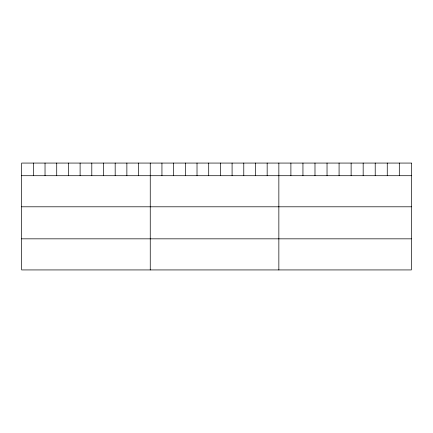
<?xml version="1.0" encoding="UTF-8"?>
<svg xmlns="http://www.w3.org/2000/svg" width="433" height="433" viewBox="0 0 433 433"><rect width="100%" height="100%" fill="white"/><g stroke="black" fill="none" stroke-linecap="round" stroke-linejoin="round"><path stroke-width="0.65" d="M21.65 175.706L411.35 175.706M21.65 206.801L411.35 206.801M21.65 238.837L411.35 238.837M399.307 163.068L399.307 175.706M387.259 163.068L387.259 175.706M375.216 163.068L375.216 175.706M363.168 163.068L363.168 175.706M351.125 163.068L351.125 175.706M339.077 163.068L339.077 175.706M327.034 163.068L327.034 175.706M314.986 163.068L314.986 175.706M302.943 163.068L302.943 175.706M290.895 163.068L290.895 175.706M278.852 163.068L278.852 269.932M267.161 163.068L267.161 175.706M255.47 163.068L255.47 175.706M243.779 163.068L243.779 175.706M232.088 163.068L232.088 175.706M220.397 163.068L220.397 175.706M208.706 163.068L208.706 175.706M197.015 163.068L197.015 175.706M185.324 163.068L185.324 175.706M173.633 163.068L173.633 175.706M161.942 163.068L161.942 175.706M150.251 163.068L150.251 269.932M138.56 163.068L138.56 175.706M126.869 163.068L126.869 175.706M115.178 163.068L115.178 175.706M103.487 163.068L103.487 175.706M91.796 163.068L91.796 175.706M80.105 163.068L80.105 175.706M68.414 163.068L68.414 175.706M56.723 163.068L56.723 175.706M45.032 163.068L45.032 175.706M33.341 163.068L33.341 175.706M411.35 163.068L21.65 163.068L21.65 269.932L411.35 269.932L411.35 163.068"/></g></svg>
